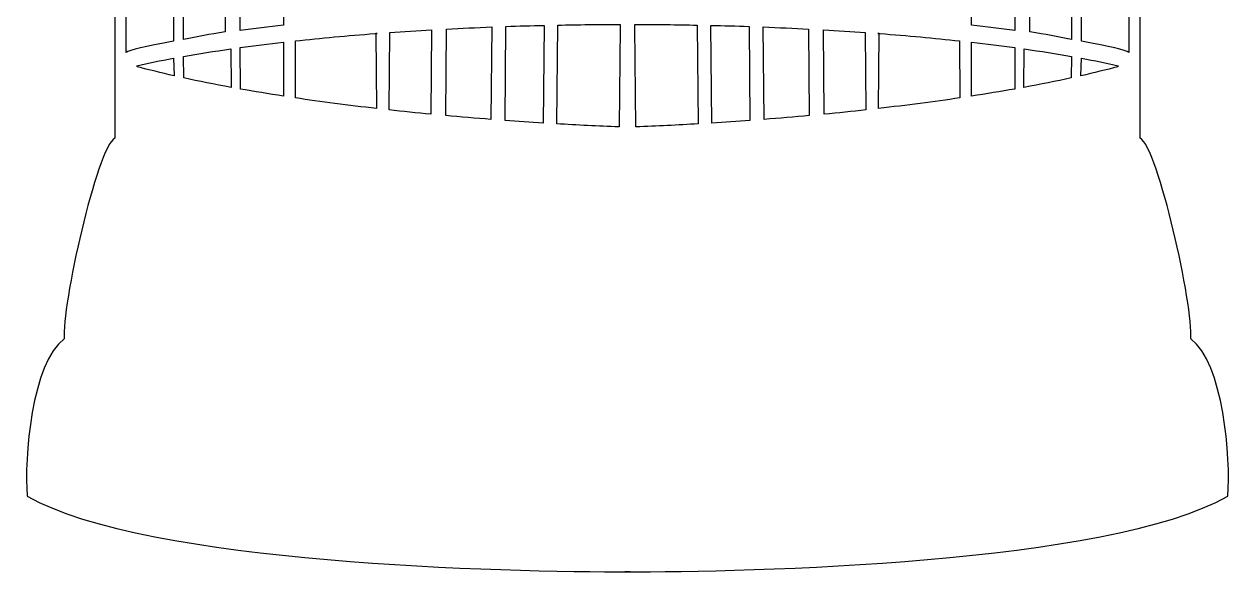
# Model space of a CAD drawing. Header units: centimetres. Extents: x -4.8 to 4.8, y -10.1 to 10.1.
# Drawn here: x -4.8 to 4.8, y -10.09 to -5.73 of the extents above; entities that cross this region are included whole.
import ezdxf

# ---------------------------------------------------------------- set-up
doc = ezdxf.new("R2010")
doc.units = ezdxf.units.CM
doc.header["$MEASUREMENT"] = 0
doc.layers.add('Camada 1', color=7, linetype='Continuous')

msp = doc.modelspace()

# ---------------------------------------------------------------- linework, layer by layer
at = {"layer": 'Camada 1'}
for points, knots in [([(0.00644, 10.08962), (0.24144, 10.08962), (0.3804, 9.75823), (0.3804, 9.3535), (0.3804, 9.3535), (0.3804, 9.10053), (0.30597, 8.87751), (0.19281, 8.74586), (0.19281, 8.74586), (0.19281, 8.74586), (0.20122, 8.75271), (0.20122, 8.75271), (0.20122, 8.75271), (0.24668, 8.69757), (0.27401, 8.62687), (0.27401, 8.54977), (0.27401, 8.54977), (0.27401, 8.44957), (0.22787, 8.3602), (0.15566, 8.3017), (0.15566, 8.3017), (0.15566, 8.3017), (0.17574, 8.30424), (0.17574, 8.30424), (0.17574, 8.30424), (0.37934, 8.21812), (0.52224, 8.01651), (0.52224, 7.7815), (0.52224, 7.7815), (0.52224, 7.53639), (0.36682, 7.32761), (0.14912, 7.24831), (0.14912, 7.24831), (0.14404, 6.94232), (0.73499, 5.58308), (1.57417, 5.19303), (1.57417, 5.19303), (2.41338, 4.80298), (4.03265, 3.05371), (4.07991, 1.93085), (4.07991, 1.93085), (4.07991, 1.93085), (4.07991, -6.63832), (4.07991, -6.63832), (4.07991, -6.63832), (4.22173, -6.7092), (4.50541, -7.98574), (4.48179, -8.23394), (4.48179, -8.23394), (4.7418, -8.42304), (4.80093, -9.19128), (4.77725, -9.4868), (4.77725, -9.4868), (3.81988, -10.03055), (0.9595, -10.0896), (-0.02152, -10.0896), (-0.02152, -10.0896), (-0.02152, -10.0896), (0.02147, -10.08959), (0.02147, -10.08959), (0.02147, -10.08959), (-0.95955, -10.08959), (-3.81994, -10.03053), (-4.77733, -9.48679), (-4.77733, -9.48679), (-4.80098, -9.19128), (-4.74188, -8.42306), (-4.48184, -8.23393), (-4.48184, -8.23393), (-4.50547, -7.98572), (-4.22181, -6.70919), (-4.07996, -6.63831), (-4.07996, -6.63831), (-4.07996, -6.63831), (-4.07997, 1.93082), (-4.07997, 1.93082), (-4.07997, 1.93082), (-4.03269, 3.05369), (-2.41341, 4.80295), (-1.57421, 5.193), (-1.57421, 5.193), (-0.735, 5.58305), (-0.14406, 6.94229), (-0.14919, 7.24828), (-0.14919, 7.24828), (-0.36689, 7.32758), (-0.52228, 7.53636), (-0.52228, 7.78147), (-0.52228, 7.78147), (-0.52228, 8.01645), (-0.3794, 8.21809), (-0.17581, 8.30421), (-0.17581, 8.30421), (-0.17581, 8.30421), (-0.1557, 8.30167), (-0.1557, 8.30167), (-0.1557, 8.30167), (-0.2279, 8.36017), (-0.27407, 8.44955), (-0.27407, 8.54974), (-0.27407, 8.54974), (-0.27407, 8.62684), (-0.24671, 8.69751), (-0.20126, 8.75268), (-0.20126, 8.75268), (-0.20126, 8.75268), (-0.19287, 8.74583), (-0.19287, 8.74583), (-0.19287, 8.74583), (-0.30601, 8.87751), (-0.38046, 9.10053), (-0.38046, 9.35347), (-0.38046, 9.35347), (-0.38038, 9.75823), (-0.22856, 10.08962), (0.00644, 10.08962), (0.00644, 10.08962), (0.00644, 10.08962), (0.00644, 10.08962), (0.00644, 10.08962)], [0, 0, 0, 0, 0.0322581, 0.0322581, 0.0322581, 0.0322581, 0.0645161, 0.0645161, 0.0645161, 0.0645161, 0.0967742, 0.0967742, 0.0967742, 0.0967742, 0.1290323, 0.1290323, 0.1290323, 0.1290323, 0.1612903, 0.1612903, 0.1612903, 0.1612903, 0.1935484, 0.1935484, 0.1935484, 0.1935484, 0.2258065, 0.2258065, 0.2258065, 0.2258065, 0.2580645, 0.2580645, 0.2580645, 0.2580645, 0.2903226, 0.2903226, 0.2903226, 0.2903226, 0.3225806, 0.3225806, 0.3225806, 0.3225806, 0.3548387, 0.3548387, 0.3548387, 0.3548387, 0.3870968, 0.3870968, 0.3870968, 0.3870968, 0.4193548, 0.4193548, 0.4193548, 0.4193548, 0.4516129, 0.4516129, 0.4516129, 0.4516129, 0.483871, 0.483871, 0.483871, 0.483871, 0.516129, 0.516129, 0.516129, 0.516129, 0.5483871, 0.5483871, 0.5483871, 0.5483871, 0.5806452, 0.5806452, 0.5806452, 0.5806452, 0.6129032, 0.6129032, 0.6129032, 0.6129032, 0.6451613, 0.6451613, 0.6451613, 0.6451613, 0.6774194, 0.6774194, 0.6774194, 0.6774194, 0.7096774, 0.7096774, 0.7096774, 0.7096774, 0.7419355, 0.7419355, 0.7419355, 0.7419355, 0.7741935, 0.7741935, 0.7741935, 0.7741935, 0.8064516, 0.8064516, 0.8064516, 0.8064516, 0.8387097, 0.8387097, 0.8387097, 0.8387097, 0.8709677, 0.8709677, 0.8709677, 0.8709677, 0.9032258, 0.9032258, 0.9032258, 0.9032258, 0.9354839, 0.9354839, 0.9354839, 0.9354839, 1, 1, 1, 1]), ([(-3.60147, -2.46862), (-3.76093, -2.43912), (-3.90762, -2.40755), (-3.99504, -2.37435), (-3.99504, -2.37435), (-3.99504, -2.37435), (-3.98877, -5.95448), (-3.98877, -5.95448), (-3.98877, -5.95448), (-3.96456, -5.93707), (-3.83849, -5.90752), (-3.61277, -5.86574), (-3.61277, -5.86574), (-3.61277, -5.86574), (-3.60147, -2.46862), (-3.60147, -2.46862)], [0, 0, 0, 0, 0.2, 0.2, 0.2, 0.2, 0.4, 0.4, 0.4, 0.4, 0.6, 0.6, 0.6, 0.6, 1, 1, 1, 1]), ([(3.61277, -5.86573), (3.83851, -5.90748), (3.96459, -5.93704), (3.98882, -5.95447), (3.98882, -5.95447), (3.98882, -5.95447), (3.99506, -2.37434), (3.99506, -2.37434), (3.99506, -2.37434), (3.90767, -2.40755), (3.76093, -2.43908), (3.60149, -2.46861), (3.60149, -2.46861), (3.60149, -2.46861), (3.61277, -5.86573), (3.61277, -5.86573)], [0, 0, 0, 0, 0.2, 0.2, 0.2, 0.2, 0.4, 0.4, 0.4, 0.4, 0.6, 0.6, 0.6, 0.6, 1, 1, 1, 1]), ([(-3.18909, -2.54304), (-3.32141, -2.52415), (-3.4025, -2.50409), (-3.52202, -2.48301), (-3.52202, -2.48301), (-3.52202, -2.48301), (-3.53329, -5.85134), (-3.53329, -5.85134), (-3.53329, -5.85134), (-3.41375, -5.83023), (-3.33266, -5.8102), (-3.20036, -5.79128), (-3.20036, -5.79128), (-3.20036, -5.79128), (-3.18909, -2.54304), (-3.18909, -2.54304)], [0, 0, 0, 0, 0.2, 0.2, 0.2, 0.2, 0.4, 0.4, 0.4, 0.4, 0.6, 0.6, 0.6, 0.6, 1, 1, 1, 1]), ([(3.20039, -5.79131), (3.33271, -5.81023), (3.4138, -5.83026), (3.53332, -5.85137), (3.53332, -5.85137), (3.53332, -5.85137), (3.52202, -2.48304), (3.52202, -2.48304), (3.52202, -2.48304), (3.40251, -2.50413), (3.32144, -2.52418), (3.18912, -2.54307), (3.18912, -2.54307), (3.18912, -2.54307), (3.20039, -5.79131), (3.20039, -5.79131)], [0, 0, 0, 0, 0.2, 0.2, 0.2, 0.2, 0.4, 0.4, 0.4, 0.4, 0.6, 0.6, 0.6, 0.6, 1, 1, 1, 1]), ([(-2.72551, -2.59654), (-2.84431, -2.58297), (-2.95932, -2.56855), (-3.07029, -2.55336), (-3.07029, -2.55336), (-3.07029, -2.55336), (-3.08156, -5.78099), (-3.08156, -5.78099), (-3.08156, -5.78099), (-2.97062, -5.7658), (-2.85558, -5.75141), (-2.73678, -5.73784), (-2.73678, -5.73784), (-2.73678, -5.73784), (-2.72551, -2.59654), (-2.72551, -2.59654)], [0, 0, 0, 0, 0.2, 0.2, 0.2, 0.2, 0.4, 0.4, 0.4, 0.4, 0.6, 0.6, 0.6, 0.6, 1, 1, 1, 1]), ([(2.73678, -5.73783), (2.85558, -5.7514), (2.97062, -5.7658), (3.08159, -5.78098), (3.08159, -5.78098), (3.08159, -5.78098), (3.07029, -2.55335), (3.07029, -2.55335), (3.07029, -2.55335), (2.95935, -2.56854), (2.84428, -2.58296), (2.72548, -2.59653), (2.72548, -2.59653), (2.72548, -2.59653), (2.73678, -5.73783), (2.73678, -5.73783)], [0, 0, 0, 0, 0.2, 0.2, 0.2, 0.2, 0.4, 0.4, 0.4, 0.4, 0.6, 0.6, 0.6, 0.6, 1, 1, 1, 1]), ([(-1.07991, -5.75196), (-1.20188, -5.75664), (-1.32214, -5.76204), (-1.4404, -5.76821), (-1.4404, -5.76821), (-1.4404, -5.76821), (-1.44651, -6.45766), (-1.44651, -6.45766), (-1.44651, -6.45766), (-1.32856, -6.4684), (-1.2086, -6.47848), (-1.08689, -6.48788), (-1.08689, -6.48788), (-1.08689, -6.48788), (-1.07991, -5.75196), (-1.07991, -5.75196)], [0, 0, 0, 0, 0.2, 0.2, 0.2, 0.2, 0.4, 0.4, 0.4, 0.4, 0.6, 0.6, 0.6, 0.6, 1, 1, 1, 1]), ([(-0.66229, -5.73916), (-0.76497, -5.74154), (-0.86665, -5.74443), (-0.96714, -5.74786), (-0.96714, -5.74786), (-0.96714, -5.74786), (-0.97439, -6.49637), (-0.97439, -6.49637), (-0.97439, -6.49637), (-0.87406, -6.50367), (-0.77257, -6.51055), (-0.67012, -6.5169), (-0.67012, -6.5169), (-0.67012, -6.5169), (-0.66229, -5.73916), (-0.66229, -5.73916)], [0, 0, 0, 0, 0.2, 0.2, 0.2, 0.2, 0.4, 0.4, 0.4, 0.4, 0.6, 0.6, 0.6, 0.6, 1, 1, 1, 1]), ([(-0.05902, -5.73148), (-0.22666, -5.73193), (-0.39229, -5.73373), (-0.55546, -5.7369), (-0.55546, -5.7369), (-0.55546, -5.7369), (-0.56342, -6.52335), (-0.56342, -6.52335), (-0.56342, -6.52335), (-0.40054, -6.5328), (-0.23515, -6.54105), (-0.06759, -6.54801), (-0.06759, -6.54801), (-0.06759, -6.54801), (-0.05904, -5.75151), (-0.05904, -5.75151), (-0.05904, -5.75151), (-0.05904, -5.75151), (-0.05904, -5.73148), (-0.05904, -5.73148), (-0.05904, -5.73148), (-0.05904, -5.73148), (-0.05902, -5.73148), (-0.05902, -5.73148)], [0, 0, 0, 0, 0.1428571, 0.1428571, 0.1428571, 0.1428571, 0.2857143, 0.2857143, 0.2857143, 0.2857143, 0.4285714, 0.4285714, 0.4285714, 0.4285714, 0.5714286, 0.5714286, 0.5714286, 0.5714286, 0.7142857, 0.7142857, 0.7142857, 0.7142857, 1, 1, 1, 1]), ([(0.05904, -5.75149), (0.05904, -5.75149), (0.06756, -6.54799), (0.06756, -6.54799), (0.06756, -6.54799), (0.23512, -6.54103), (0.40054, -6.5328), (0.56342, -6.52333), (0.56342, -6.52333), (0.56342, -6.52333), (0.55543, -5.73688), (0.55543, -5.73688), (0.55543, -5.73688), (0.39229, -5.7337), (0.22666, -5.73191), (0.05902, -5.73146), (0.05902, -5.73146), (0.05902, -5.73146), (0.05902, -5.75149), (0.05902, -5.75149), (0.05902, -5.75149), (0.05902, -5.75149), (0.05904, -5.75149), (0.05904, -5.75149)], [0, 0, 0, 0, 0.1428571, 0.1428571, 0.1428571, 0.1428571, 0.2857143, 0.2857143, 0.2857143, 0.2857143, 0.4285714, 0.4285714, 0.4285714, 0.4285714, 0.5714286, 0.5714286, 0.5714286, 0.5714286, 0.7142857, 0.7142857, 0.7142857, 0.7142857, 1, 1, 1, 1]), ([(0.67015, -6.5169), (0.77262, -6.51055), (0.87409, -6.50367), (0.97445, -6.49637), (0.97445, -6.49637), (0.97445, -6.49637), (0.96717, -5.74786), (0.96717, -5.74786), (0.96717, -5.74786), (0.86665, -5.74442), (0.765, -5.74154), (0.66234, -5.73916), (0.66234, -5.73916), (0.66234, -5.73916), (0.67015, -6.5169), (0.67015, -6.5169)], [0, 0, 0, 0, 0.2, 0.2, 0.2, 0.2, 0.4, 0.4, 0.4, 0.4, 0.6, 0.6, 0.6, 0.6, 1, 1, 1, 1]), ([(1.08695, -6.48787), (1.20866, -6.4785), (1.32859, -6.46842), (1.44655, -6.45765), (1.44655, -6.45765), (1.44655, -6.45765), (1.44044, -5.7682), (1.44044, -5.7682), (1.44044, -5.7682), (1.32217, -5.76204), (1.20192, -5.75661), (1.07997, -5.75195), (1.07997, -5.75195), (1.07997, -5.75195), (1.08695, -6.48787), (1.08695, -6.48787)], [0, 0, 0, 0, 0.2, 0.2, 0.2, 0.2, 0.4, 0.4, 0.4, 0.4, 0.6, 0.6, 0.6, 0.6, 1, 1, 1, 1]), ([(-1.9928, -5.80329), (-1.99828, -5.80369), (-2.00373, -5.80408), (-2.00918, -5.80448), (-2.00918, -5.80448), (-2.22921, -5.82131), (-2.44048, -5.84068), (-2.64153, -5.86248), (-2.64153, -5.86248), (-2.64153, -5.86248), (-2.64306, -6.3168), (-2.64306, -6.3168), (-2.64306, -6.3168), (-2.43803, -6.34712), (-2.22224, -6.37535), (-1.99711, -6.40115), (-1.99711, -6.40115), (-1.99711, -6.40115), (-2.00372, -5.80409), (-2.00372, -5.80409), (-2.00372, -5.80409), (-2.00372, -5.80409), (-1.9928, -5.80329), (-1.9928, -5.80329)], [0, 0, 0, 0, 0.1428571, 0.1428571, 0.1428571, 0.1428571, 0.2857143, 0.2857143, 0.2857143, 0.2857143, 0.4285714, 0.4285714, 0.4285714, 0.4285714, 0.5714286, 0.5714286, 0.5714286, 0.5714286, 0.7142857, 0.7142857, 0.7142857, 0.7142857, 1, 1, 1, 1]), ([(-1.55841, -5.77466), (-1.67152, -5.78109), (-1.78278, -5.78815), (-1.89197, -5.79591), (-1.89197, -5.79591), (-1.89197, -5.79591), (-1.89668, -6.4125), (-1.89668, -6.4125), (-1.89668, -6.4125), (-1.78778, -6.42446), (-1.67697, -6.43584), (-1.56415, -6.44668), (-1.56415, -6.44668), (-1.56415, -6.44668), (-1.55841, -5.77466), (-1.55841, -5.77466)], [0, 0, 0, 0, 0.2, 0.2, 0.2, 0.2, 0.4, 0.4, 0.4, 0.4, 0.6, 0.6, 0.6, 0.6, 1, 1, 1, 1]), ([(1.5642, -6.44665), (1.67699, -6.4358), (1.78783, -6.42442), (1.8967, -6.41247), (1.8967, -6.41247), (1.8967, -6.41247), (1.89196, -5.79588), (1.89196, -5.79588), (1.89196, -5.79588), (1.78277, -5.78813), (1.67151, -5.78106), (1.5584, -5.77463), (1.5584, -5.77463), (1.5584, -5.77463), (1.5642, -6.44665), (1.5642, -6.44665)], [0, 0, 0, 0, 0.2, 0.2, 0.2, 0.2, 0.4, 0.4, 0.4, 0.4, 0.6, 0.6, 0.6, 0.6, 1, 1, 1, 1]), ([(2.00373, -5.80409), (2.00373, -5.80409), (1.99714, -6.40115), (1.99714, -6.40115), (1.99714, -6.40115), (2.22222, -6.37533), (2.43804, -6.3471), (2.64304, -6.3168), (2.64304, -6.3168), (2.64304, -6.3168), (2.64148, -5.86248), (2.64148, -5.86248), (2.64148, -5.86248), (2.44045, -5.84068), (2.22921, -5.82128), (2.00915, -5.80448), (2.00915, -5.80448), (2.00373, -5.80408), (1.99828, -5.80369), (1.99283, -5.80329), (1.99283, -5.80329), (1.99283, -5.80329), (2.00373, -5.80409), (2.00373, -5.80409)], [0, 0, 0, 0, 0.1428571, 0.1428571, 0.1428571, 0.1428571, 0.2857143, 0.2857143, 0.2857143, 0.2857143, 0.4285714, 0.4285714, 0.4285714, 0.4285714, 0.5714286, 0.5714286, 0.5714286, 0.5714286, 0.7142857, 0.7142857, 0.7142857, 0.7142857, 1, 1, 1, 1]), ([(-3.15525, -5.92661), (-3.28757, -5.94553), (-3.41377, -5.96556), (-3.53331, -5.98667), (-3.53331, -5.98667), (-3.53331, -5.98667), (-3.52934, -6.15809), (-3.52934, -6.15809), (-3.52934, -6.15809), (-3.41073, -6.18381), (-3.28539, -6.20873), (-3.15392, -6.23273), (-3.15392, -6.23273), (-3.15392, -6.23273), (-3.15525, -5.92661), (-3.15525, -5.92661)], [0, 0, 0, 0, 0.2, 0.2, 0.2, 0.2, 0.4, 0.4, 0.4, 0.4, 0.6, 0.6, 0.6, 0.6, 1, 1, 1, 1]), ([(-2.73678, -5.87314), (-2.85558, -5.88671), (-2.97062, -5.90111), (-3.08156, -5.91629), (-3.08156, -5.91629), (-3.08156, -5.91629), (-3.08069, -6.24591), (-3.08069, -6.24591), (-3.08069, -6.24591), (-2.97041, -6.26541), (-2.85603, -6.28427), (-2.73784, -6.30243), (-2.73784, -6.30243), (-2.73784, -6.30243), (-2.73678, -5.87314), (-2.73678, -5.87314)], [0, 0, 0, 0, 0.2, 0.2, 0.2, 0.2, 0.4, 0.4, 0.4, 0.4, 0.6, 0.6, 0.6, 0.6, 1, 1, 1, 1]), ([(2.73784, -6.30243), (2.85603, -6.28428), (2.97041, -6.26544), (3.08069, -6.24591), (3.08069, -6.24591), (3.08069, -6.24591), (3.08159, -5.91629), (3.08159, -5.91629), (3.08159, -5.91629), (2.97062, -5.9011), (2.85558, -5.88671), (2.73678, -5.87314), (2.73678, -5.87314), (2.73678, -5.87314), (2.73784, -6.30243), (2.73784, -6.30243)], [0, 0, 0, 0, 0.2, 0.2, 0.2, 0.2, 0.4, 0.4, 0.4, 0.4, 0.6, 0.6, 0.6, 0.6, 1, 1, 1, 1]), ([(3.15393, -6.23274), (3.2854, -6.20874), (3.41071, -6.18379), (3.52932, -6.1581), (3.52932, -6.1581), (3.52932, -6.1581), (3.53329, -5.98668), (3.53329, -5.98668), (3.53329, -5.98668), (3.41378, -5.96557), (3.2876, -5.94554), (3.15528, -5.92662), (3.15528, -5.92662), (3.15528, -5.92662), (3.15393, -6.23274), (3.15393, -6.23274)], [0, 0, 0, 0, 0.2, 0.2, 0.2, 0.2, 0.4, 0.4, 0.4, 0.4, 0.6, 0.6, 0.6, 0.6, 1, 1, 1, 1]), ([(-3.61277, -6.00104), (-3.71524, -6.02004), (-3.81242, -6.03983), (-3.90397, -6.06039), (-3.90397, -6.06039), (-3.90397, -6.06039), (-3.90169, -6.06875), (-3.90169, -6.06875), (-3.90169, -6.06875), (-3.80964, -6.09322), (-3.71164, -6.11722), (-3.60819, -6.14058), (-3.60819, -6.14058), (-3.60819, -6.14058), (-3.61277, -6.00104), (-3.61277, -6.00104)], [0, 0, 0, 0, 0.2, 0.2, 0.2, 0.2, 0.4, 0.4, 0.4, 0.4, 0.6, 0.6, 0.6, 0.6, 1, 1, 1, 1]), ([(3.60819, -6.14061), (3.71164, -6.11725), (3.80964, -6.09325), (3.90172, -6.06878), (3.90172, -6.06878), (3.90172, -6.06878), (3.90397, -6.06042), (3.90397, -6.06042), (3.90397, -6.06042), (3.81245, -6.03986), (3.71522, -6.02007), (3.61277, -6.00107), (3.61277, -6.00107), (3.61277, -6.00107), (3.60819, -6.14061), (3.60819, -6.14061)], [0, 0, 0, 0, 0.2, 0.2, 0.2, 0.2, 0.4, 0.4, 0.4, 0.4, 0.6, 0.6, 0.6, 0.6, 1, 1, 1, 1])]:
    msp.add_open_spline(points, degree=3, knots=knots, dxfattribs=at)

doc.saveas('drawing.dxf')
